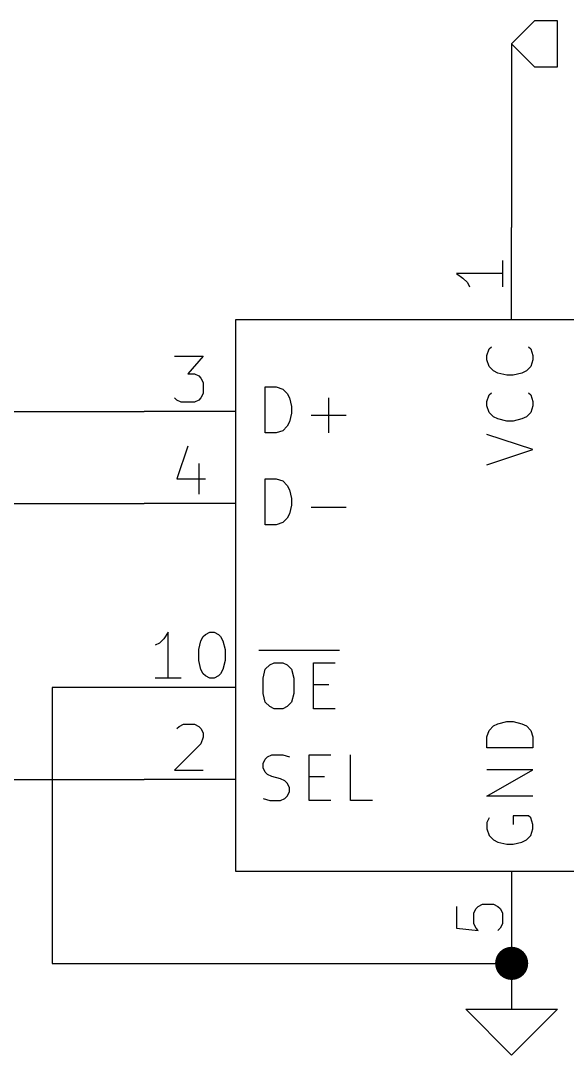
# Model space of a CAD drawing. Extents: x 0.4 to 11.3, y -7.9 to -0.4.
# Drawn here: x 6.916 to 7.511, y -2.25 to -1.125 of the extents above; entities that cross this region are included whole.
import ezdxf

# ---------------------------------------------------------------- set-up
doc = ezdxf.new("R2010")
doc.units = 0
doc.header["$MEASUREMENT"] = 0
for name, color, linetype in [('BROWN2', 54, 'CONTINUOUS'), ('CYAN2', 4, 'CONTINUOUS'), ('GREEN3', 91, 'CONTINUOUS'), ('LYELLOW', 51, 'CONTINUOUS'), ('RED2', 1, 'CONTINUOUS'), ('RED3', 11, 'CONTINUOUS')]:
    doc.layers.add(name, color=color, linetype=linetype)

msp = doc.modelspace()

# ---------------------------------------------------------------- linework, layer by layer
at = {"layer": 'BROWN2', "linetype": 'CONTINUOUS'}
for p, q in [((7.475, -1.125), (7.45, -1.15)), ((7.5, -1.125), (7.475, -1.125)), ((7.5, -1.175), (7.5, -1.125)), ((7.45, -1.15), (7.475, -1.175)), ((7.475, -1.175), (7.5, -1.175))]:
    msp.add_line(p, q, dxfattribs=at)
at = {"layer": 'CYAN2', "linetype": 'CONTINUOUS'}
for p, q in [((7.4231, -1.489), (7.4255, -1.4819)), ((7.4231, -1.489), (7.4255, -1.4819)), ((7.4255, -1.4819), (7.4279, -1.4795)), ((7.4255, -1.4819), (7.4279, -1.4795)), ((7.4684, -1.4795), (7.4708, -1.4819)), ((7.4684, -1.4795), (7.4708, -1.4819)), ((7.4708, -1.4819), (7.4731, -1.489)), ((7.4708, -1.4819), (7.4731, -1.489)), ((7.4231, -1.4938), (7.4231, -1.489)), ((7.4231, -1.4938), (7.4231, -1.489)), ((7.4255, -1.5009), (7.4231, -1.4938)), ((7.4255, -1.5009), (7.4231, -1.4938)), ((7.4731, -1.4938), (7.4708, -1.5009)), ((7.4731, -1.4938), (7.4708, -1.5009)), ((7.4731, -1.489), (7.4731, -1.4938)), ((7.4731, -1.489), (7.4731, -1.4938)), ((7.4303, -1.5057), (7.4255, -1.5009)), ((7.4303, -1.5057), (7.4255, -1.5009)), ((7.435, -1.5081), (7.4303, -1.5057)), ((7.435, -1.5081), (7.4303, -1.5057)), ((7.466, -1.5057), (7.4612, -1.5081)), ((7.466, -1.5057), (7.4612, -1.5081)), ((7.4708, -1.5009), (7.466, -1.5057)), ((7.4708, -1.5009), (7.466, -1.5057)), ((7.4446, -1.5105), (7.435, -1.5081)), ((7.4446, -1.5105), (7.435, -1.5081)), ((7.4517, -1.5105), (7.4446, -1.5105)), ((7.4517, -1.5105), (7.4446, -1.5105)), ((7.4612, -1.5081), (7.4517, -1.5105)), ((7.4612, -1.5081), (7.4517, -1.5105)), ((7.1819, -1.5731), (7.1819, -1.5231)), ((7.1819, -1.5231), (7.1938, -1.5231)), ((7.1819, -1.5731), (7.1819, -1.5231)), ((7.1819, -1.5231), (7.1938, -1.5231)), ((7.1938, -1.5231), (7.2009, -1.5255)), ((7.1938, -1.5231), (7.2009, -1.5255)), ((7.2009, -1.5255), (7.2057, -1.5303)), ((7.2009, -1.5255), (7.2057, -1.5303)), ((7.4255, -1.5319), (7.4279, -1.5295)), ((7.4255, -1.5319), (7.4279, -1.5295)), ((7.4684, -1.5295), (7.4708, -1.5319)), ((7.4684, -1.5295), (7.4708, -1.5319)), ((7.2057, -1.5303), (7.2081, -1.535)), ((7.2057, -1.5303), (7.2081, -1.535)), ((7.2081, -1.535), (7.2105, -1.5446)), ((7.2081, -1.535), (7.2105, -1.5446)), ((7.2509, -1.5731), (7.2509, -1.535)), ((7.2509, -1.5731), (7.2509, -1.535)), ((7.4231, -1.539), (7.4255, -1.5319)), ((7.4231, -1.539), (7.4255, -1.5319)), ((7.4231, -1.5438), (7.4231, -1.539)), ((7.4231, -1.5438), (7.4231, -1.539)), ((7.4708, -1.5319), (7.4731, -1.539)), ((7.4708, -1.5319), (7.4731, -1.539)), ((7.4731, -1.539), (7.4731, -1.5438)), ((7.4731, -1.539), (7.4731, -1.5438)), ((7.2105, -1.5517), (7.2081, -1.5612)), ((7.2105, -1.5517), (7.2081, -1.5612)), ((7.2105, -1.5446), (7.2105, -1.5517)), ((7.2105, -1.5446), (7.2105, -1.5517)), ((7.4255, -1.5509), (7.4231, -1.5438)), ((7.4255, -1.5509), (7.4231, -1.5438)), ((7.4303, -1.5557), (7.4255, -1.5509)), ((7.4303, -1.5557), (7.4255, -1.5509)), ((7.4708, -1.5509), (7.466, -1.5557)), ((7.4708, -1.5509), (7.466, -1.5557)), ((7.4731, -1.5438), (7.4708, -1.5509)), ((7.4731, -1.5438), (7.4708, -1.5509)), ((7.2081, -1.5612), (7.2057, -1.566)), ((7.2081, -1.5612), (7.2057, -1.566)), ((7.2319, -1.5541), (7.27, -1.5541)), ((7.2319, -1.5541), (7.27, -1.5541)), ((7.435, -1.5581), (7.4303, -1.5557)), ((7.435, -1.5581), (7.4303, -1.5557)), ((7.4446, -1.5605), (7.435, -1.5581)), ((7.4446, -1.5605), (7.435, -1.5581)), ((7.4517, -1.5605), (7.4446, -1.5605)), ((7.4517, -1.5605), (7.4446, -1.5605)), ((7.4612, -1.5581), (7.4517, -1.5605)), ((7.4612, -1.5581), (7.4517, -1.5605)), ((7.466, -1.5557), (7.4612, -1.5581)), ((7.466, -1.5557), (7.4612, -1.5581)), ((7.1938, -1.5731), (7.1819, -1.5731)), ((7.1938, -1.5731), (7.1819, -1.5731)), ((7.2009, -1.5708), (7.1938, -1.5731)), ((7.2009, -1.5708), (7.1938, -1.5731)), ((7.2057, -1.566), (7.2009, -1.5708)), ((7.2057, -1.566), (7.2009, -1.5708)), ((7.4731, -1.5914), (7.4231, -1.5748)), ((7.4731, -1.5914), (7.4231, -1.5748)), ((7.4231, -1.6081), (7.4731, -1.5914)), ((7.4231, -1.6081), (7.4731, -1.5914)), ((7.1819, -1.6731), (7.1819, -1.6231)), ((7.1819, -1.6231), (7.1938, -1.6231)), ((7.1819, -1.6731), (7.1819, -1.6231)), ((7.1819, -1.6231), (7.1938, -1.6231)), ((7.1938, -1.6231), (7.2009, -1.6255)), ((7.1938, -1.6231), (7.2009, -1.6255)), ((7.2009, -1.6255), (7.2057, -1.6303)), ((7.2009, -1.6255), (7.2057, -1.6303)), ((7.2057, -1.6303), (7.2081, -1.635)), ((7.2057, -1.6303), (7.2081, -1.635)), ((7.2081, -1.635), (7.2105, -1.6446)), ((7.2081, -1.635), (7.2105, -1.6446)), ((7.2105, -1.6517), (7.2081, -1.6612)), ((7.2105, -1.6517), (7.2081, -1.6612)), ((7.2105, -1.6446), (7.2105, -1.6517)), ((7.2105, -1.6446), (7.2105, -1.6517)), ((7.2081, -1.6612), (7.2057, -1.666)), ((7.2081, -1.6612), (7.2057, -1.666)), ((7.2319, -1.6541), (7.27, -1.6541)), ((7.2319, -1.6541), (7.27, -1.6541)), ((7.1938, -1.6731), (7.1819, -1.6731)), ((7.1938, -1.6731), (7.1819, -1.6731)), ((7.2009, -1.6708), (7.1938, -1.6731)), ((7.2009, -1.6708), (7.1938, -1.6731)), ((7.2057, -1.666), (7.2009, -1.6708)), ((7.2057, -1.666), (7.2009, -1.6708)), ((7.175, -1.8093), (7.2626, -1.8093)), ((7.175, -1.8093), (7.2626, -1.8093)), ((7.1795, -1.8398), (7.1819, -1.8303)), ((7.1795, -1.8398), (7.1819, -1.8303)), ((7.1819, -1.8303), (7.1867, -1.8255)), ((7.1819, -1.8303), (7.1867, -1.8255)), ((7.1867, -1.8255), (7.1914, -1.8231)), ((7.1867, -1.8255), (7.1914, -1.8231)), ((7.1914, -1.8231), (7.2009, -1.8231)), ((7.1914, -1.8231), (7.2009, -1.8231)), ((7.2009, -1.8231), (7.2057, -1.8255)), ((7.2009, -1.8231), (7.2057, -1.8255)), ((7.2057, -1.8255), (7.2105, -1.8303)), ((7.2057, -1.8255), (7.2105, -1.8303)), ((7.2105, -1.8303), (7.2129, -1.8398)), ((7.2105, -1.8303), (7.2129, -1.8398)), ((7.2343, -1.8731), (7.2343, -1.8231)), ((7.2343, -1.8231), (7.2581, -1.8231)), ((7.2343, -1.8731), (7.2343, -1.8231)), ((7.2343, -1.8231), (7.2581, -1.8231)), ((7.1795, -1.8565), (7.1795, -1.8398)), ((7.1795, -1.8565), (7.1795, -1.8398)), ((7.2129, -1.8398), (7.2129, -1.8565)), ((7.2129, -1.8398), (7.2129, -1.8565)), ((7.2343, -1.8469), (7.251, -1.8469)), ((7.2343, -1.8469), (7.251, -1.8469)), ((7.1819, -1.866), (7.1795, -1.8565)), ((7.1819, -1.866), (7.1795, -1.8565)), ((7.1867, -1.8708), (7.1819, -1.866)), ((7.1867, -1.8708), (7.1819, -1.866)), ((7.2105, -1.866), (7.2057, -1.8708)), ((7.2105, -1.866), (7.2057, -1.8708)), ((7.2129, -1.8565), (7.2105, -1.866)), ((7.2129, -1.8565), (7.2105, -1.866)), ((7.1914, -1.8731), (7.1867, -1.8708)), ((7.1914, -1.8731), (7.1867, -1.8708)), ((7.2009, -1.8731), (7.1914, -1.8731)), ((7.2009, -1.8731), (7.1914, -1.8731)), ((7.2057, -1.8708), (7.2009, -1.8731)), ((7.2057, -1.8708), (7.2009, -1.8731)), ((7.2581, -1.8731), (7.2343, -1.8731)), ((7.2581, -1.8731), (7.2343, -1.8731)), ((7.4303, -1.8919), (7.435, -1.8895)), ((7.4303, -1.8919), (7.435, -1.8895)), ((7.435, -1.8895), (7.4446, -1.8871)), ((7.435, -1.8895), (7.4446, -1.8871)), ((7.4446, -1.8871), (7.4517, -1.8871)), ((7.4446, -1.8871), (7.4517, -1.8871)), ((7.4517, -1.8871), (7.4612, -1.8895)), ((7.4517, -1.8871), (7.4612, -1.8895)), ((7.4612, -1.8895), (7.466, -1.8919)), ((7.4612, -1.8895), (7.466, -1.8919)), ((7.4231, -1.9038), (7.4255, -1.8967)), ((7.4231, -1.9038), (7.4255, -1.8967)), ((7.4255, -1.8967), (7.4303, -1.8919)), ((7.4255, -1.8967), (7.4303, -1.8919)), ((7.466, -1.8919), (7.4708, -1.8967)), ((7.466, -1.8919), (7.4708, -1.8967)), ((7.4708, -1.8967), (7.4731, -1.9038)), ((7.4708, -1.8967), (7.4731, -1.9038)), ((7.4231, -1.9157), (7.4231, -1.9038)), ((7.4231, -1.9157), (7.4231, -1.9038)), ((7.4731, -1.9038), (7.4731, -1.9157)), ((7.4731, -1.9038), (7.4731, -1.9157)), ((7.1843, -1.9255), (7.189, -1.9231)), ((7.1843, -1.9255), (7.189, -1.9231)), ((7.189, -1.9231), (7.2009, -1.9231)), ((7.189, -1.9231), (7.2009, -1.9231)), ((7.2009, -1.9231), (7.2081, -1.9255)), ((7.2009, -1.9231), (7.2081, -1.9255)), ((7.2295, -1.9731), (7.2295, -1.9231)), ((7.2295, -1.9231), (7.2533, -1.9231)), ((7.2295, -1.9731), (7.2295, -1.9231)), ((7.2295, -1.9231), (7.2533, -1.9231)), ((7.2748, -1.9731), (7.2748, -1.9231)), ((7.2748, -1.9731), (7.2748, -1.9231)), ((7.4731, -1.9157), (7.4231, -1.9157)), ((7.4731, -1.9157), (7.4231, -1.9157)), ((7.1795, -1.9327), (7.1819, -1.9279)), ((7.1795, -1.9327), (7.1819, -1.9279)), ((7.1795, -1.9374), (7.1795, -1.9327)), ((7.1795, -1.9374), (7.1795, -1.9327)), ((7.1819, -1.9279), (7.1843, -1.9255)), ((7.1819, -1.9279), (7.1843, -1.9255)), ((7.1819, -1.9422), (7.1795, -1.9374)), ((7.1819, -1.9422), (7.1795, -1.9374)), ((7.1843, -1.9446), (7.1819, -1.9422)), ((7.1843, -1.9446), (7.1819, -1.9422)), ((7.189, -1.9469), (7.1843, -1.9446)), ((7.189, -1.9469), (7.1843, -1.9446)), ((7.4231, -1.9681), (7.4731, -1.9395)), ((7.4731, -1.9395), (7.4231, -1.9395)), ((7.4231, -1.9681), (7.4731, -1.9395)), ((7.4731, -1.9395), (7.4231, -1.9395)), ((7.1986, -1.9493), (7.189, -1.9469)), ((7.1986, -1.9493), (7.189, -1.9469)), ((7.2033, -1.9517), (7.1986, -1.9493)), ((7.2033, -1.9517), (7.1986, -1.9493)), ((7.2057, -1.9541), (7.2033, -1.9517)), ((7.2057, -1.9541), (7.2033, -1.9517)), ((7.2081, -1.9588), (7.2057, -1.9541)), ((7.2081, -1.9588), (7.2057, -1.9541)), ((7.2295, -1.9469), (7.2462, -1.9469)), ((7.2295, -1.9469), (7.2462, -1.9469)), ((7.2033, -1.9708), (7.2057, -1.9684)), ((7.2033, -1.9708), (7.2057, -1.9684)), ((7.2057, -1.9684), (7.2081, -1.9636)), ((7.2057, -1.9684), (7.2081, -1.9636)), ((7.2081, -1.9636), (7.2081, -1.9588)), ((7.2081, -1.9636), (7.2081, -1.9588)), ((7.4731, -1.9681), (7.4231, -1.9681)), ((7.4731, -1.9681), (7.4231, -1.9681)), ((7.1795, -1.9708), (7.1867, -1.9731)), ((7.1795, -1.9708), (7.1867, -1.9731)), ((7.1867, -1.9731), (7.1986, -1.9731)), ((7.1867, -1.9731), (7.1986, -1.9731)), ((7.1986, -1.9731), (7.2033, -1.9708)), ((7.1986, -1.9731), (7.2033, -1.9708)), ((7.2533, -1.9731), (7.2295, -1.9731)), ((7.2533, -1.9731), (7.2295, -1.9731)), ((7.2986, -1.9731), (7.2748, -1.9731)), ((7.2986, -1.9731), (7.2748, -1.9731)), ((7.4684, -1.9895), (7.4517, -1.9895)), ((7.4517, -1.9895), (7.4517, -1.999)), ((7.4684, -1.9895), (7.4517, -1.9895)), ((7.4517, -1.9895), (7.4517, -1.999)), ((7.4708, -1.9919), (7.4684, -1.9895)), ((7.4708, -1.9919), (7.4684, -1.9895)), ((7.4255, -1.9919), (7.4231, -1.9967)), ((7.4255, -1.9919), (7.4231, -1.9967)), ((7.4231, -1.9967), (7.4231, -2.0038)), ((7.4231, -1.9967), (7.4231, -2.0038)), ((7.4731, -1.999), (7.4708, -1.9919)), ((7.4731, -1.999), (7.4708, -1.9919)), ((7.4731, -2.0038), (7.4731, -1.999)), ((7.4731, -2.0038), (7.4731, -1.999)), ((7.4231, -2.0038), (7.4255, -2.0109)), ((7.4231, -2.0038), (7.4255, -2.0109)), ((7.4255, -2.0109), (7.4303, -2.0157)), ((7.4255, -2.0109), (7.4303, -2.0157)), ((7.466, -2.0157), (7.4708, -2.0109)), ((7.466, -2.0157), (7.4708, -2.0109)), ((7.4708, -2.0109), (7.4731, -2.0038)), ((7.4708, -2.0109), (7.4731, -2.0038)), ((7.4303, -2.0157), (7.435, -2.0181)), ((7.4303, -2.0157), (7.435, -2.0181)), ((7.435, -2.0181), (7.4446, -2.0205)), ((7.435, -2.0181), (7.4446, -2.0205)), ((7.4446, -2.0205), (7.4517, -2.0205)), ((7.4446, -2.0205), (7.4517, -2.0205)), ((7.4517, -2.0205), (7.4612, -2.0181)), ((7.4517, -2.0205), (7.4612, -2.0181)), ((7.4612, -2.0181), (7.466, -2.0157)), ((7.4612, -2.0181), (7.466, -2.0157))]:
    msp.add_line(p, q, dxfattribs=at)
at = {"layer": 'GREEN3', "linetype": 'CONTINUOUS'}
for p, q in [((7.45, -1.15), (7.45, -1.35)), ((3.45, -1.55), (7.05, -1.55)), ((6.1, -1.65), (7.05, -1.65)), ((7.05, -1.85), (6.95, -1.85)), ((6.95, -1.85), (6.95, -2.15)), ((6.25, -1.95), (7.05, -1.95)), ((6.95, -2.15), (7.45, -2.15))]:
    msp.add_line(p, q, dxfattribs=at)
at = {"layer": 'GREEN3', "const_width": 0.018}
msp.add_lwpolyline([(7.441, -2.15, 1), (7.459, -2.15, 1)], format="xyb", close=True, dxfattribs=at)
at = {"layer": 'LYELLOW', "linetype": 'CONTINUOUS'}
for p, q in [((7.15, -2.05), (7.15, -1.45)), ((7.15, -1.45), (7.75, -1.45)), ((7.75, -2.05), (7.15, -2.05))]:
    msp.add_line(p, q, dxfattribs=at)
at = {"layer": 'RED2', "linetype": 'CONTINUOUS'}
for p, q in [((7.45, -1.45), (7.45, -1.35)), ((7.45, -1.45), (7.45, -1.35)), ((7.15, -2.05), (7.15, -1.45)), ((7.15, -1.45), (7.75, -1.45)), ((7.15, -1.55), (7.05, -1.55)), ((7.15, -1.55), (7.05, -1.55)), ((7.15, -1.65), (7.05, -1.65)), ((7.15, -1.65), (7.05, -1.65)), ((7.15, -1.85), (7.05, -1.85)), ((7.15, -1.85), (7.05, -1.85)), ((7.15, -1.95), (7.05, -1.95)), ((7.15, -1.95), (7.05, -1.95)), ((7.75, -2.05), (7.15, -2.05)), ((7.45, -2.05), (7.45, -2.15)), ((7.45, -2.05), (7.45, -2.15)), ((7.45, -2.15), (7.45, -2.2)), ((7.45, -2.25), (7.4, -2.2)), ((7.4, -2.2), (7.45, -2.2)), ((7.45, -2.2), (7.5, -2.2)), ((7.5, -2.2), (7.45, -2.25))]:
    msp.add_line(p, q, dxfattribs=at)
at = {"layer": 'RED3', "linetype": 'CONTINUOUS'}
for p, q in [((7.4399, -1.3857), (7.4399, -1.4143)), ((7.4399, -1.3857), (7.4399, -1.4143)), ((7.4399, -1.4), (7.3899, -1.4)), ((7.3899, -1.4), (7.397, -1.4048)), ((7.4399, -1.4), (7.3899, -1.4)), ((7.3899, -1.4), (7.397, -1.4048)), ((7.397, -1.4048), (7.4018, -1.4095)), ((7.397, -1.4048), (7.4018, -1.4095)), ((7.4018, -1.4095), (7.4042, -1.4143)), ((7.4018, -1.4095), (7.4042, -1.4143)), ((7.0833, -1.4899), (7.1143, -1.4899)), ((7.0833, -1.4899), (7.1143, -1.4899)), ((7.1143, -1.4899), (7.0976, -1.5089)), ((7.1143, -1.4899), (7.0976, -1.5089)), ((7.0976, -1.5089), (7.1048, -1.5089)), ((7.0976, -1.5089), (7.1048, -1.5089)), ((7.1048, -1.5089), (7.1095, -1.5113)), ((7.1048, -1.5089), (7.1095, -1.5113)), ((7.1095, -1.5113), (7.1119, -1.5137)), ((7.1095, -1.5113), (7.1119, -1.5137)), ((7.1119, -1.5137), (7.1143, -1.5184)), ((7.1119, -1.5137), (7.1143, -1.5184)), ((7.1143, -1.5184), (7.1143, -1.5304)), ((7.1143, -1.5184), (7.1143, -1.5304)), ((7.0857, -1.5375), (7.0833, -1.5351)), ((7.0857, -1.5375), (7.0833, -1.5351)), ((7.0905, -1.5399), (7.0857, -1.5375)), ((7.0905, -1.5399), (7.0857, -1.5375)), ((7.1048, -1.5399), (7.0905, -1.5399)), ((7.1048, -1.5399), (7.0905, -1.5399)), ((7.1095, -1.5375), (7.1048, -1.5399)), ((7.1095, -1.5375), (7.1048, -1.5399)), ((7.1119, -1.5351), (7.1095, -1.5375)), ((7.1119, -1.5351), (7.1095, -1.5375)), ((7.1143, -1.5304), (7.1119, -1.5351)), ((7.1143, -1.5304), (7.1119, -1.5351)), ((7.0976, -1.5875), (7.0857, -1.6232)), ((7.0976, -1.5875), (7.0857, -1.6232)), ((7.1095, -1.6065), (7.1095, -1.6399)), ((7.1095, -1.6065), (7.1095, -1.6399)), ((7.0857, -1.6232), (7.1167, -1.6232)), ((7.0857, -1.6232), (7.1167, -1.6232)), ((7.0714, -1.797), (7.0667, -1.8018)), ((7.0714, -1.797), (7.0667, -1.8018)), ((7.0762, -1.7899), (7.0714, -1.797)), ((7.0762, -1.7899), (7.0714, -1.797)), ((7.0762, -1.8399), (7.0762, -1.7899)), ((7.0762, -1.8399), (7.0762, -1.7899)), ((7.1095, -1.8089), (7.1119, -1.7994)), ((7.1095, -1.8089), (7.1119, -1.7994)), ((7.1119, -1.7994), (7.1143, -1.7946)), ((7.1119, -1.7994), (7.1143, -1.7946)), ((7.1143, -1.7946), (7.1167, -1.7923)), ((7.1143, -1.7946), (7.1167, -1.7923)), ((7.1167, -1.7923), (7.1214, -1.7899)), ((7.1167, -1.7923), (7.1214, -1.7899)), ((7.1214, -1.7899), (7.1262, -1.7899)), ((7.1214, -1.7899), (7.1262, -1.7899)), ((7.1262, -1.7899), (7.1309, -1.7923)), ((7.1262, -1.7899), (7.1309, -1.7923)), ((7.1309, -1.7923), (7.1333, -1.7946)), ((7.1309, -1.7923), (7.1333, -1.7946)), ((7.1333, -1.7946), (7.1357, -1.7994)), ((7.1333, -1.7946), (7.1357, -1.7994)), ((7.1357, -1.7994), (7.1381, -1.8089)), ((7.1357, -1.7994), (7.1381, -1.8089)), ((7.0667, -1.8018), (7.0619, -1.8042)), ((7.0667, -1.8018), (7.0619, -1.8042)), ((7.1095, -1.8208), (7.1095, -1.8089)), ((7.1095, -1.8208), (7.1095, -1.8089)), ((7.1381, -1.8089), (7.1381, -1.8208)), ((7.1381, -1.8089), (7.1381, -1.8208)), ((7.1119, -1.8304), (7.1095, -1.8208)), ((7.1119, -1.8304), (7.1095, -1.8208)), ((7.1381, -1.8208), (7.1357, -1.8304)), ((7.1381, -1.8208), (7.1357, -1.8304)), ((7.1143, -1.8351), (7.1119, -1.8304)), ((7.1143, -1.8351), (7.1119, -1.8304)), ((7.1357, -1.8304), (7.1333, -1.8351)), ((7.1357, -1.8304), (7.1333, -1.8351)), ((7.0905, -1.8399), (7.0619, -1.8399)), ((7.0905, -1.8399), (7.0619, -1.8399)), ((7.1167, -1.8375), (7.1143, -1.8351)), ((7.1167, -1.8375), (7.1143, -1.8351)), ((7.1214, -1.8399), (7.1167, -1.8375)), ((7.1214, -1.8399), (7.1167, -1.8375)), ((7.1262, -1.8399), (7.1214, -1.8399)), ((7.1262, -1.8399), (7.1214, -1.8399)), ((7.1309, -1.8375), (7.1262, -1.8399)), ((7.1309, -1.8375), (7.1262, -1.8399)), ((7.1333, -1.8351), (7.1309, -1.8375)), ((7.1333, -1.8351), (7.1309, -1.8375)), ((7.0881, -1.8923), (7.0929, -1.8899)), ((7.0881, -1.8923), (7.0929, -1.8899)), ((7.0929, -1.8899), (7.1048, -1.8899)), ((7.0929, -1.8899), (7.1048, -1.8899)), ((7.1048, -1.8899), (7.1095, -1.8923)), ((7.1048, -1.8899), (7.1095, -1.8923)), ((7.0857, -1.8946), (7.0881, -1.8923)), ((7.0857, -1.8946), (7.0881, -1.8923)), ((7.1095, -1.8923), (7.1119, -1.8946)), ((7.1095, -1.8923), (7.1119, -1.8946)), ((7.1119, -1.8946), (7.1143, -1.8994)), ((7.1119, -1.8946), (7.1143, -1.8994)), ((7.1143, -1.8994), (7.1143, -1.9042)), ((7.1143, -1.8994), (7.1143, -1.9042)), ((7.1119, -1.9113), (7.0833, -1.9399)), ((7.1119, -1.9113), (7.0833, -1.9399)), ((7.1143, -1.9042), (7.1119, -1.9113)), ((7.1143, -1.9042), (7.1119, -1.9113)), ((7.0833, -1.9399), (7.1143, -1.9399)), ((7.0833, -1.9399), (7.1143, -1.9399)), ((7.3899, -2.0881), (7.3899, -2.1119)), ((7.3899, -2.0881), (7.3899, -2.1119)), ((7.4089, -2.0952), (7.4113, -2.0905)), ((7.4089, -2.0952), (7.4113, -2.0905)), ((7.4113, -2.0905), (7.4137, -2.0881)), ((7.4113, -2.0905), (7.4137, -2.0881)), ((7.4137, -2.0881), (7.4184, -2.0857)), ((7.4137, -2.0881), (7.4184, -2.0857)), ((7.4184, -2.0857), (7.4304, -2.0857)), ((7.4184, -2.0857), (7.4304, -2.0857)), ((7.4304, -2.0857), (7.4351, -2.0881)), ((7.4304, -2.0857), (7.4351, -2.0881)), ((7.4351, -2.0881), (7.4375, -2.0905)), ((7.4351, -2.0881), (7.4375, -2.0905)), ((7.4375, -2.0905), (7.4399, -2.0952)), ((7.4375, -2.0905), (7.4399, -2.0952)), ((7.4089, -2.1071), (7.4089, -2.0952)), ((7.4089, -2.1071), (7.4089, -2.0952)), ((7.4399, -2.0952), (7.4399, -2.1071)), ((7.4399, -2.0952), (7.4399, -2.1071)), ((7.3899, -2.1119), (7.4137, -2.1143)), ((7.3899, -2.1119), (7.4137, -2.1143)), ((7.4113, -2.1119), (7.4089, -2.1071)), ((7.4113, -2.1119), (7.4089, -2.1071)), ((7.4137, -2.1143), (7.4113, -2.1119)), ((7.4137, -2.1143), (7.4113, -2.1119)), ((7.4375, -2.1119), (7.4351, -2.1143)), ((7.4375, -2.1119), (7.4351, -2.1143)), ((7.4399, -2.1071), (7.4375, -2.1119)), ((7.4399, -2.1071), (7.4375, -2.1119))]:
    msp.add_line(p, q, dxfattribs=at)

doc.saveas('drawing.dxf')
